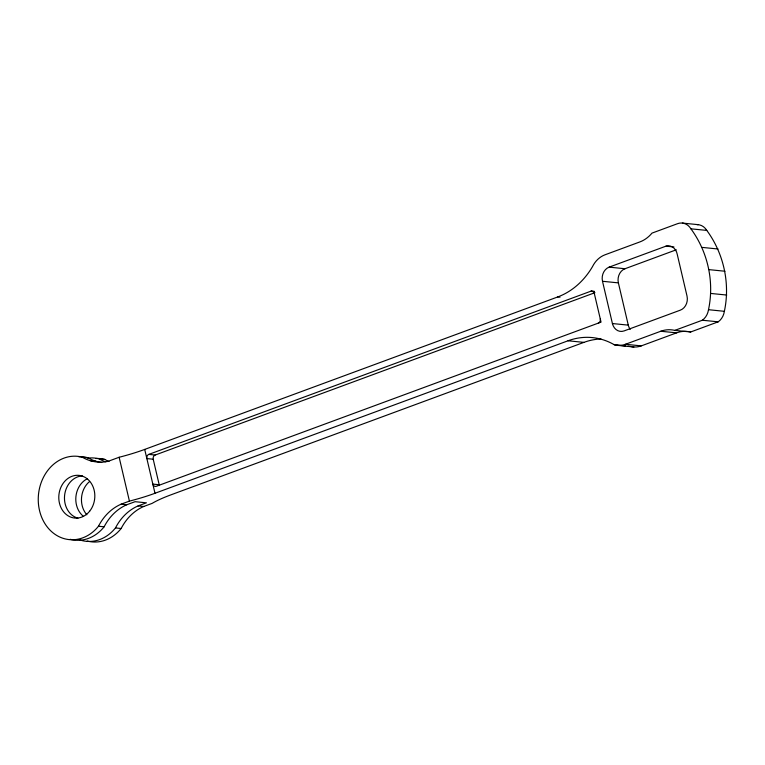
<?xml version="1.0" encoding="UTF-8"?>
<svg xmlns="http://www.w3.org/2000/svg" width="765" height="765" viewBox="0 0 765 765"><rect width="100%" height="100%" fill="white"/><g stroke="black" fill="none" stroke-linecap="round" stroke-linejoin="round"><path stroke-width="1.15" d="M98.475 526.234A50.213 42.123 -84.3 0 1 121.071 504.202L129.419 501.113A62.768 12.948 -13.2 0 0 154.989 493.272L568.041 340.779A75.324 63.179 -84.3 0 1 614.18 344.69L614.333 344.786A25.111 21.057 -84.3 0 0 625.445 344.288L660.75 331.255A33.478 28.076 -84.3 0 1 674.816 330.384L702.327 320.229A14.65 12.288 -84.3 0 0 708.495 309.71C714.491 281.807 707.826 251.771 690.91 228.821A14.65 12.288 -84.3 0 0 677.341 223.763L652 233.115A33.478 28.076 -84.3 0 1 639.808 241.95L605 254.802A25.111 21.057 -84.3 0 0 592.473 266.669A75.324 63.179 -84.3 0 1 557.761 296.935L144.709 449.418A62.768 12.948 -13.2 0 1 119.139 457.26L108.095 461.333A50.213 42.123 -84.3 0 1 90.174 460.664L88.386 460.071A49.601 41.606 -84.3 0 1 82.276 457.183A41.846 35.094 -84.3 0 0 39.512 510.485A41.846 35.094 -84.3 0 0 98.475 526.234L104.136 526.798A50.213 42.123 -84.3 0 1 126.732 504.766L135.089 501.687L146.431 502.825L138.073 505.914A50.213 42.123 -84.3 0 0 115.477 527.936A41.846 35.094 -84.3 0 1 79.369 539.774M674.816 330.384L690.69 331.981L718.201 321.826A14.65 12.288 -84.3 0 0 724.369 311.307C730.355 283.404 723.7 253.368 706.784 230.408A14.65 12.288 -84.3 0 0 697.001 224.604M665.98 246.148A11.322 9.496 -84.3 0 1 677.255 254.401L687.008 295.998A11.303 9.476 -84.3 0 1 680.381 310.141L624.097 330.92A11.303 9.476 -84.3 0 1 612.421 323.538L602.504 281.281A11.303 9.476 -84.3 0 1 609.141 267.138L665.98 246.148L673.917 246.952M609.141 267.138L625.005 268.735L676.279 249.801M594.95 292.679L155.171 455.032A3.347 2.811 -84.3 0 0 153.21 459.22L146.861 458.589A3.347 2.811 -84.3 0 1 148.821 454.391L590.838 291.216L594.415 291.35M600.984 338.962A75.324 63.179 -84.3 0 0 583.915 342.376L170.863 494.869A62.768 12.938 -13.2 0 0 152.101 503.389L143.744 506.478A50.213 42.123 -84.3 0 0 121.147 528.51A41.846 35.094 -84.3 0 1 87.239 541.027M627.941 346.153L630.207 346.382A25.111 21.057 -84.3 0 0 641.309 345.876L676.623 332.842A33.478 28.076 -84.3 0 1 687.19 331.408M682.409 223.074L698.273 224.671M690.91 228.821L706.784 230.408M702.174 247.401L718.039 248.998M709.098 269.643L724.971 271.24M602.504 281.281L618.378 282.878A11.303 9.476 -84.3 0 1 625.005 268.735M710.876 293.454L726.75 295.051M590.838 291.216L594.013 291.532M708.495 309.71L724.369 311.307M557.761 296.935L560.028 297.164M702.327 320.229L718.201 321.826M612.421 323.538L628.285 325.135A11.303 9.476 -84.3 0 0 630.217 329.361M660.75 331.255L676.623 332.842M625.445 344.288L641.309 345.876M614.333 344.786L625.665 345.923M616.781 345.283L633.889 347.004M568.041 340.779L583.915 342.376M148.821 454.391L155.171 455.032M82.276 457.183L87.946 457.747A49.601 41.606 -84.3 0 0 94.047 460.635L95.845 461.228A50.213 42.123 -84.3 0 0 101.735 462.471M87.879 458.13A41.846 35.094 -84.3 0 1 99.278 458.895L104.948 459.459A49.601 41.606 -84.3 0 0 108.974 461.515M90.174 460.664L95.845 461.228M159.474 485.536A3.347 2.811 -84.3 0 1 159.196 484.742L152.847 484.102A3.347 2.811 -84.3 0 0 156.309 486.291L601.032 322.113L594.3 293.406L593.564 291.943L591.565 291.063M121.071 504.202L126.732 504.766M138.073 505.914L143.744 506.478M115.477 527.936L121.147 528.51M618.378 282.878L628.285 325.135M153.21 459.22L159.196 484.742M144.709 449.418L154.989 493.272M119.139 457.26L129.419 501.113M105.388 461.773A49.601 41.606 -84.3 0 1 99.278 458.895M83.328 516.27A21.449 17.987 -84.3 0 1 75.926 496.533A21.449 17.987 -84.3 0 1 87.239 478.775M77.944 518.182A21.449 17.987 -84.3 0 1 64.595 495.395A21.449 17.987 -84.3 0 1 82.352 475.887M104.136 526.798A41.846 35.094 -84.3 0 1 70.237 539.315M78.833 456.791A41.846 35.094 -84.3 0 1 87.946 457.747M688.366 331.541A33.478 28.076 -84.3 0 1 690.69 331.981M95.835 458.503A41.846 35.094 -84.3 0 1 104.948 459.459M86.828 514.769A21.449 17.987 -84.3 0 1 89.562 481.539M600.286 318.919A3.347 2.811 -84.3 0 1 598.316 323.107M89.648 511.202A21.449 17.987 -84.3 0 0 81.348 475.811A21.449 17.987 -84.3 0 0 59.431 503.131A21.449 17.987 -84.3 0 0 89.648 511.202"/></g></svg>
